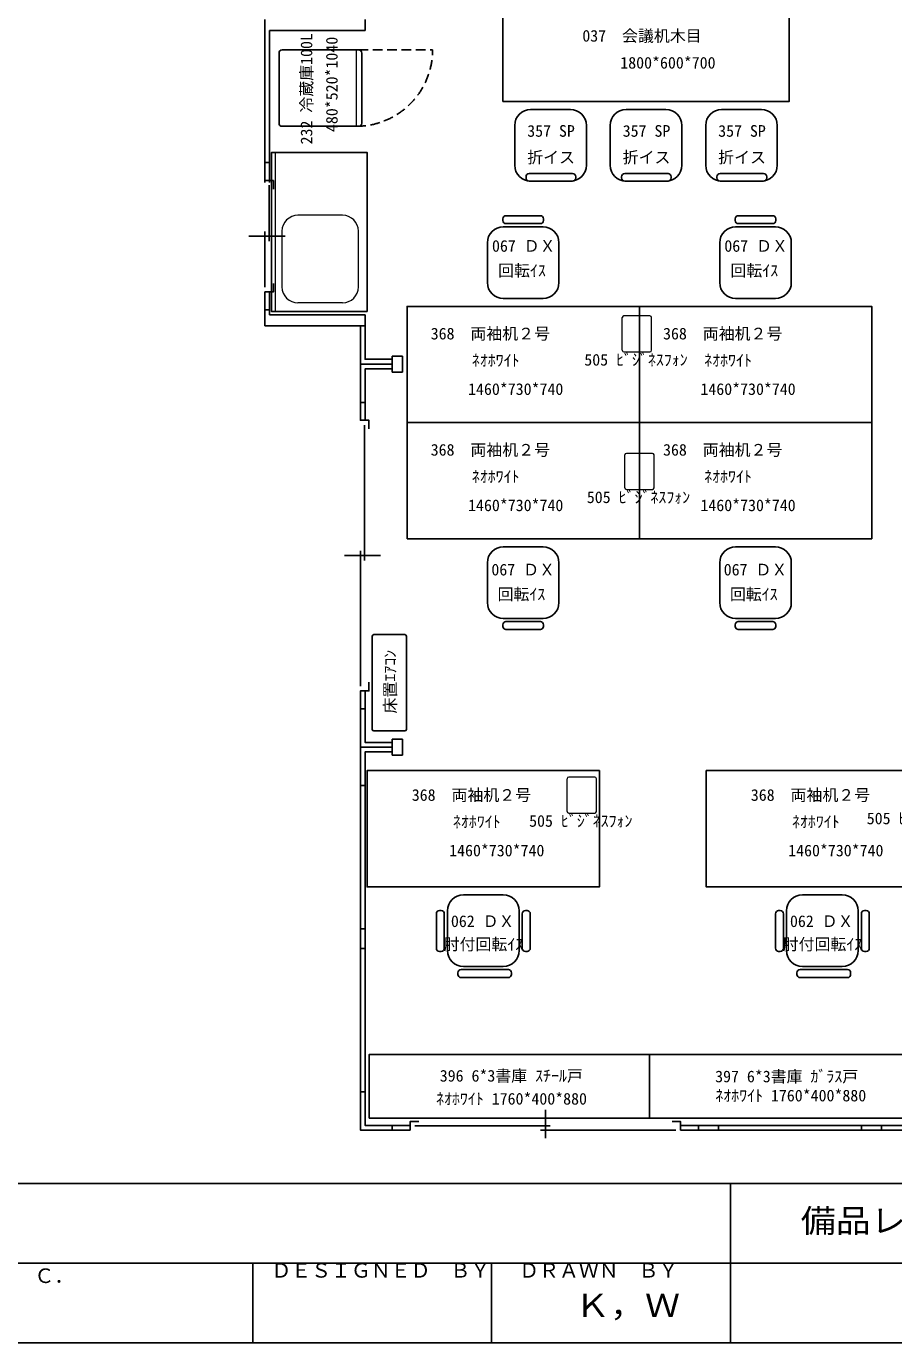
# Model space of a CAD drawing. Units: millimetres, scale not verified. Extents: x -9986 to 9679, y -7005 to 6977.
# Drawn here: x -241 to 5210, y -7005 to 1264 of the extents above; entities that cross this region are included whole.
import ezdxf
from ezdxf.enums import TextEntityAlignment as Align

# ---------------------------------------------------------------- set-up
doc = ezdxf.new("R2010")
doc.units = ezdxf.units.MM
doc.header["$LTSCALE"] = 50
doc.linetypes.add('DASHED1', pattern=[1.8, 1.2, -0.6])
for name, color, linetype, lineweight in [('0-0', 7, 'Continuous', 25), ('0-1', 7, 'Continuous', 25), ('0-3', 7, 'Continuous', 25)]:
    doc.layers.add(name, color=color, linetype=linetype, lineweight=lineweight)
doc.layers.add('0-A', color=7, linetype='Continuous')
doc.styles.add('ＭＳ ゴシック', font='')
doc.styles.get('ＭＳ ゴシック').set_extended_font_data('MS Gothic')

msp = doc.modelspace()

# ---------------------------------------------------------------- linework, layer by layer
at = {"layer": '0-0'}
for p, q in [((-9986.25, -6005.08), (9678.53, -6005.07)), ((4183.34, -6005.61), (4183.34, -7005.08)), ((-5901.46, -6505.08), (8750.91, -6505.07)), ((1183.34, -6505.39), (1183.34, -7005.08)), ((2683.34, -6505.39), (2683.34, -7005.08)), ((-9986.25, -7005.08), (9675.91, -7005.08))]:
    msp.add_line(p, q, dxfattribs=at)
at = {"layer": '0-1'}
for p, q in [((1258.54, 407.62), (1258.54, 1307.62)), ((1888.54, 1307.62), (1888.54, 1237.62)), ((1288.54, 407.62), (1288.54, 1237.62)), ((1888.54, 1237.62), (1288.54, 1237.62)), ((1258.54, 407.62), (1288.54, 407.62)), ((1258.54, 282.62), (1258.54, 407.62)), ((1285.54, 265.12), (1285.54, -84.88)), ((1208.54, -54.88), (1158.54, -54.88)), ((1258.54, -24.88), (1258.54, -374.88)), ((1288.54, -517.38), (1258.54, -517.38)), ((1258.54, -517.38), (1258.54, -617.38)), ((1288.54, -517.38), (1288.54, -547.38)), ((1888.54, -547.38), (1288.54, -547.38)), ((1888.54, -617.38), (1888.54, -547.38)), ((1858.54, -617.38), (1258.54, -617.38)), ((1888.54, -617.38), (1858.54, -617.38)), ((2058.54, -807.88), (2123.54, -807.88)), ((2058.54, -847.64), (2058.54, -807.88)), ((2123.54, -807.88), (2123.54, -857.88)), ((1858.54, -857.88), (2058.54, -857.88)), ((1858.54, -857.88), (2058.54, -857.88)), ((2058.54, -873.45), (2058.54, -907.88)), ((2058.54, -907.88), (2123.54, -907.88)), ((2123.54, -907.88), (2123.54, -857.88)), ((1885.54, -1240.88), (1885.54, -2090.88)), ((1808.54, -2060.88), (1758.54, -2060.88)), ((1858.54, -2030.88), (1858.54, -2880.88)), ((2058.54, -3213.88), (2123.54, -3213.88)), ((2058.54, -3253.64), (2058.54, -3213.88)), ((2123.54, -3213.88), (2123.54, -3263.88)), ((1858.54, -3263.88), (2058.54, -3263.88)), ((1858.54, -3504.38), (1858.54, -3263.88)), ((1858.54, -3263.88), (2058.54, -3263.88)), ((1858.54, -3263.88), (2058.54, -3263.88)), ((2058.54, -3313.88), (2058.54, -3279.21)), ((2123.54, -3263.88), (2123.54, -3313.88)), ((2123.54, -3313.88), (2058.54, -3313.88)), ((2201.04, -5642.88), (3051.04, -5642.88)), ((2991.04, -5669.88), (3841.04, -5669.88)), ((5133.54, -5639.88), (5133.54, -5669.88))]:
    msp.add_line(p, q, dxfattribs=at)
at = {"layer": '0-1', "color": 4, "lineweight": 18}
for p, q in [((1326.03, -528.06), (1326.03, 471.94)), ((1746.03, 76.94), (1466.03, 76.94)), ((1366.03, -23.06), (1366.03, -373.06)), ((1846.03, -373.06), (1846.03, -23.06)), ((1746.03, -473.06), (1466.03, -473.06))]:
    msp.add_line(p, q, dxfattribs=at)
at = {"layer": '0-1'}
for points in [[(1901.03, -528.06), (1301.03, -528.06), (1301.03, 471.94), (1901.03, 471.94)], [(1288.54, 407.62), (1288.54, 295.12), (1258.54, 295.12), (1258.54, 407.62)], [(1288.54, -404.88), (1288.54, -517.38), (1258.54, -517.38), (1258.54, -404.88)], [(1858.54, -1098.38), (1858.54, -857.88), (2058.54, -857.88), (2058.54, -887.88), (1888.54, -887.88), (1888.54, -1098.38)], [(1888.54, -1098.38), (1888.54, -1210.88), (1858.54, -1210.88), (1858.54, -1098.38)], [(1888.54, -2910.88), (1888.54, -3023.38), (1858.54, -3023.38), (1858.54, -2910.88)], [(1858.54, -3023.38), (1858.54, -3263.88), (2058.54, -3263.88), (2058.54, -3233.88), (1888.54, -3233.88), (1888.54, -3023.38)], [(1888.54, -4404.38), (1888.54, -3504.38), (1858.54, -3504.38), (1858.54, -4404.38)], [(1858.54, -4529.38), (1888.54, -4529.38), (1888.54, -4404.38), (1858.54, -4404.38)], [(1888.54, -5429.38), (1888.54, -4529.38), (1858.54, -4529.38), (1858.54, -5429.38)], [(1858.54, -5429.38), (1858.54, -5669.88), (2058.54, -5669.88), (2058.54, -5639.88), (1888.54, -5639.88), (1888.54, -5429.38)], [(1858.54, -5429.38), (1858.54, -5669.88), (2058.54, -5669.88), (2058.54, -5639.88), (1888.54, -5639.88), (1888.54, -5429.38)], [(2058.54, -5639.88), (2171.04, -5639.88), (2171.04, -5669.88), (2058.54, -5669.88)], [(3871.04, -5639.88), (3983.54, -5639.88), (3983.54, -5669.88), (3871.04, -5669.88)], [(3983.54, -5669.88), (3983.54, -5639.88), (4108.54, -5639.88), (4108.54, -5669.88)], [(5008.54, -5669.88), (5008.54, -5639.88), (4108.54, -5639.88), (4108.54, -5669.88)], [(6033.54, -5639.88), (5133.54, -5639.88), (5133.54, -5669.88), (6033.54, -5669.88)]]:
    msp.add_lwpolyline(points, close=True, dxfattribs=at)
for points in [[(1258.54, 407.62), (1288.54, 407.62), (1288.54, 282.62)], [(1312.54, 241.12), (1312.54, 295.12), (1258.54, 295.12)], [(1208.54, -54.88), (1335.54, -54.88), (1385.54, -54.88)], [(1312.54, -350.88), (1312.54, -404.88), (1258.54, -404.88)], [(1858.54, -617.38), (1858.54, -857.88), (2058.54, -857.88), (2058.54, -827.88), (1888.54, -827.88), (1888.54, -617.38)], [(1912.54, -1264.88), (1912.54, -1210.88), (1858.54, -1210.88)], [(1808.54, -2060.88), (1935.54, -2060.88), (1985.54, -2060.88)], [(1912.54, -2856.88), (1912.54, -2910.88), (1858.54, -2910.88)], [(2058.54, -3263.88), (2058.54, -3293.88), (1888.54, -3293.88), (1888.54, -3504.38), (1858.54, -3504.38)], [(2225.04, -5615.88), (2171.04, -5615.88), (2171.04, -5669.88)], [(3021.04, -5719.88), (3021.04, -5592.88), (3021.04, -5542.88)], [(3817.04, -5615.88), (3871.04, -5615.88), (3871.04, -5669.88)], [(5133.54, -5639.88), (5008.54, -5639.88), (5008.54, -5669.88), (5133.54, -5669.88)]]:
    msp.add_lwpolyline(points, dxfattribs=at)
at = {"layer": '0-1', "color": 4, "lineweight": 18}
for centre, start, end in [((1466.03, -23.06), 90, 180), ((1746.03, -23.06), 0, 90), ((1466.03, -373.06), 180, 270), ((1746.03, -373.06), 270, 0)]:
    msp.add_arc(centre, 100, start, end, dxfattribs=at)
at = {"layer": '0-3'}
for p, q in [((1347.23, 655.92), (1347.23, 1095.92)), ((1367.23, 1115.92), (1847.23, 1115.92)), ((1867.23, 1095.92), (1867.23, 655.92)), ((2928.51, 741.91), (3178.51, 741.91)), ((3528.51, 741.91), (3778.51, 741.91)), ((4128.51, 741.91), (4378.51, 741.91)), ((1367.23, 635.92), (1847.23, 635.92)), ((2828.51, 391.91), (2828.51, 641.92)), ((3278.51, 641.92), (3278.51, 391.91)), ((3428.51, 391.91), (3428.51, 641.92)), ((3878.51, 641.92), (3878.51, 391.91)), ((4028.51, 391.91), (4028.51, 641.92)), ((4478.51, 641.92), (4478.51, 391.91)), ((2919.49, 338.48), (3191.76, 338.48)), ((3519.48, 338.48), (3791.76, 338.48)), ((4119.48, 338.48), (4391.76, 338.48)), ((2899.49, 311.92), (2899.49, 318.48)), ((2919.49, 291.91), (3191.76, 291.91)), ((3211.76, 318.48), (3211.76, 311.92)), ((3499.48, 311.92), (3499.48, 318.48)), ((3519.48, 291.91), (3791.76, 291.91)), ((3811.76, 318.48), (3811.76, 311.92)), ((4099.48, 311.92), (4099.48, 318.48)), ((4119.48, 291.91), (4391.76, 291.91)), ((4411.76, 318.48), (4411.76, 311.92)), ((2753.47, 44.5), (2753.47, 54.5)), ((3006.59, 4.5), (2756.59, 4.5)), ((2989.6, 74.5), (2773.47, 74.5)), ((2989.6, 24.5), (2773.47, 24.5)), ((3009.6, 54.5), (3009.6, 44.5)), ((4213.47, 44.5), (4213.47, 54.5)), ((4466.59, 4.5), (4216.59, 4.5)), ((4449.6, 74.5), (4233.47, 74.5)), ((4449.6, 24.5), (4233.47, 24.5)), ((4469.6, 54.5), (4469.6, 44.5)), ((2656.59, -345.5), (2656.59, -95.5)), ((3106.59, -95.5), (3106.59, -345.5)), ((4116.59, -345.5), (4116.59, -95.5)), ((4566.59, -95.5), (4566.59, -345.5)), ((3006.59, -445.5), (2756.59, -445.5)), ((4466.59, -445.5), (4216.59, -445.5)), ((2756.59, -2005.49), (3006.59, -2005.49)), ((4216.59, -2005.49), (4466.59, -2005.49)), ((2656.59, -2355.5), (2656.59, -2105.5)), ((3106.59, -2105.5), (3106.59, -2355.5)), ((4116.59, -2355.5), (4116.59, -2105.5)), ((4566.59, -2105.5), (4566.59, -2355.5)), ((2756.59, -2455.5), (3006.59, -2455.5)), ((2773.59, -2475.49), (2989.72, -2475.49)), ((4216.59, -2455.5), (4466.59, -2455.5)), ((4233.59, -2475.49), (4449.72, -2475.49)), ((2138.2, -2557.24), (1943.2, -2557.24)), ((2753.59, -2505.49), (2753.59, -2495.5)), ((2773.59, -2525.5), (2989.72, -2525.5)), ((3009.72, -2495.5), (3009.72, -2505.49)), ((4213.59, -2505.49), (4213.59, -2495.5)), ((4233.59, -2525.5), (4449.72, -2525.5)), ((4469.72, -2495.5), (4469.72, -2505.49)), ((1933.2, -2567.24), (1933.2, -3152.24)), ((2148.2, -2567.24), (2148.2, -3152.24)), ((1943.2, -3162.24), (2138.2, -3162.24)), ((2506.09, -4191.76), (2756.09, -4191.76)), ((4636.63, -4191.76), (4886.63, -4191.76)), ((2356.09, -4290.99), (2366.09, -4290.99)), ((2406.09, -4541.76), (2406.09, -4291.76)), ((2856.09, -4291.76), (2856.09, -4541.76)), ((2896.09, -4290.99), (2906.09, -4290.99)), ((4486.63, -4290.99), (4496.63, -4290.99)), ((4536.63, -4541.76), (4536.63, -4291.76)), ((4986.63, -4291.76), (4986.63, -4541.76)), ((5026.63, -4290.99), (5036.63, -4290.99)), ((2336.09, -4527.44), (2336.09, -4310.99)), ((2386.09, -4310.99), (2386.09, -4527.44)), ((2876.09, -4527.44), (2876.09, -4310.99)), ((2926.09, -4310.99), (2926.09, -4527.44)), ((4466.63, -4527.44), (4466.63, -4310.99)), ((4516.63, -4310.99), (4516.63, -4527.44)), ((5006.63, -4527.44), (5006.63, -4310.99)), ((5056.63, -4310.99), (5056.63, -4527.44)), ((2356.09, -4547.44), (2366.09, -4547.44)), ((2896.09, -4547.44), (2906.09, -4547.44)), ((4486.63, -4547.44), (4496.63, -4547.44)), ((5026.63, -4547.44), (5036.63, -4547.44)), ((2470.91, -4691.76), (2470.91, -4681.76)), ((2490.91, -4661.76), (2788.68, -4661.76)), ((2490.91, -4711.76), (2788.68, -4711.76)), ((2506.09, -4641.76), (2756.09, -4641.76)), ((2808.68, -4681.76), (2808.68, -4691.76)), ((4601.46, -4691.76), (4601.46, -4681.76)), ((4621.45, -4661.76), (4919.22, -4661.76)), ((4621.45, -4711.76), (4919.22, -4711.76)), ((4636.63, -4641.76), (4886.63, -4641.76)), ((4939.22, -4681.76), (4939.22, -4691.76))]:
    msp.add_line(p, q, dxfattribs=at)
at = {"layer": '0-3', "color": 4, "lineweight": 18}
for p, q in [((1832.23, 1115.92), (1832.23, 635.92)), ((3504.52, -771.19), (3504.52, -565.19)), ((3678.52, -555.19), (3514.52, -555.19)), ((3688.52, -771.19), (3688.52, -565.19)), ((3514.52, -781.19), (3678.52, -781.19)), ((3520.41, -1634.63), (3520.41, -1428.63)), ((3694.41, -1418.63), (3530.41, -1418.63)), ((3704.41, -1634.63), (3704.41, -1428.63)), ((3530.41, -1644.63), (3694.41, -1644.63)), ((3157.74, -3668.12), (3157.74, -3462.12)), ((3331.74, -3452.12), (3167.74, -3452.12)), ((3341.74, -3668.12), (3341.74, -3462.12)), ((3167.74, -3678.12), (3331.74, -3678.12))]:
    msp.add_line(p, q, dxfattribs=at)
at = {"layer": '0-3', "linetype": 'DASHED1'}
msp.add_line((1847.23, 1115.92), (2312.23, 1115.92), dxfattribs=at)
at = {"layer": '0-3'}
for points in [[(2753.51, 791.91), (2753.51, 1391.91), (4553.51, 1391.91), (4553.51, 791.91)], [(2151.59, -1225.5), (2151.59, -495.5), (3611.59, -495.5), (3611.59, -1225.5)], [(3611.59, -1225.5), (3611.59, -495.5), (5071.59, -495.5), (5071.59, -1225.5)], [(2151.59, -1955.5), (2151.59, -1225.5), (3611.59, -1225.5), (3611.59, -1955.5)], [(3611.59, -1955.5), (3611.59, -1225.5), (5071.59, -1225.5), (5071.59, -1955.5)], [(3361.09, -3411.76), (3361.09, -4141.76), (1901.09, -4141.76), (1901.09, -3411.76)], [(5491.63, -3411.76), (5491.63, -4141.76), (4031.63, -4141.76), (4031.63, -3411.76)], [(1914.8, -5594.31), (1914.8, -5194.31), (3674.8, -5194.31), (3674.8, -5594.31)], [(3674.8, -5594.31), (3674.8, -5194.31), (5434.8, -5194.31), (5434.8, -5594.31)]]:
    msp.add_lwpolyline(points, close=True, dxfattribs=at)
for centre, radius, start, end in [((1367.23, 1095.92), 20, 90, 180), ((1847.23, 1095.92), 20, 0, 90), ((2928.51, 641.92), 100, 90, 180), ((3178.51, 641.92), 100, 0, 90), ((3528.51, 641.92), 100, 90, 180), ((3778.51, 641.92), 100, 0, 90), ((4128.51, 641.92), 100, 90, 180), ((4378.51, 641.92), 100, 0, 90), ((1367.23, 655.92), 20, 180, 270), ((1847.23, 655.92), 20, 270, 0), ((2928.51, 391.91), 100, 180, 270), ((2919.49, 318.48), 20, 90, 180), ((3178.51, 391.91), 100, 270, 0), ((3191.76, 318.48), 20, 0, 90), ((3528.51, 391.91), 100, 180, 270), ((3519.48, 318.48), 20, 90, 180), ((3778.51, 391.91), 100, 270, 0), ((3791.76, 318.48), 20, 0, 90), ((4128.51, 391.91), 100, 180, 270), ((4119.48, 318.48), 20, 90, 180), ((4378.51, 391.91), 100, 270, 0), ((4391.76, 318.48), 20, 0, 90), ((2919.49, 311.92), 20, 180, 270), ((3191.76, 311.92), 20, 270, 0), ((3519.48, 311.92), 20, 180, 270), ((3791.76, 311.92), 20, 270, 0), ((4119.48, 311.92), 20, 180, 270), ((4391.76, 311.92), 20, 270, 0), ((2756.59, -95.5), 100, 90, 180), ((2773.47, 54.5), 20, 90, 180), ((2773.47, 44.5), 20, 180, 270), ((2989.6, 54.5), 20, 0, 90), ((2989.6, 44.5), 20, 270, 0), ((3006.59, -95.5), 100, 0, 90), ((4216.59, -95.5), 100, 90, 180), ((4233.47, 54.5), 20, 90, 180), ((4233.47, 44.5), 20, 180, 270), ((4449.6, 54.5), 20, 0, 90), ((4449.6, 44.5), 20, 270, 0), ((4466.59, -95.5), 100, 0, 90), ((2756.59, -345.5), 100, 180, 270), ((3006.59, -345.5), 100, 270, 0), ((4216.59, -345.5), 100, 180, 270), ((4466.59, -345.5), 100, 270, 0), ((2756.59, -2105.5), 100, 90, 180), ((3006.59, -2105.5), 100, 0, 90), ((4216.59, -2105.5), 100, 90, 180), ((4466.59, -2105.5), 100, 0, 90), ((2756.59, -2355.5), 100, 180, 270), ((3006.59, -2355.5), 100, 270, 0), ((4216.59, -2355.5), 100, 180, 270), ((4466.59, -2355.5), 100, 270, 0), ((2773.59, -2495.5), 20, 90, 180), ((2989.72, -2495.5), 20, 0, 90), ((4233.59, -2495.5), 20, 90, 180), ((4449.72, -2495.5), 20, 0, 90), ((1943.2, -2567.24), 10, 90, 180), ((2138.2, -2567.24), 10, 0, 90), ((2773.59, -2505.49), 20, 180, 270), ((2989.72, -2505.49), 20, 270, 0), ((4233.59, -2505.49), 20, 180, 270), ((4449.72, -2505.49), 20, 270, 0), ((1943.2, -3152.24), 10, 180, 270), ((2138.2, -3152.24), 10, 270, 0), ((2506.09, -4291.76), 100, 90, 180), ((2756.09, -4291.76), 100, 0, 90), ((4636.63, -4291.76), 100, 90, 180), ((4886.63, -4291.76), 100, 0, 90), ((2356.09, -4310.99), 20, 90, 180), ((2366.09, -4310.99), 20, 0, 90), ((2896.09, -4310.99), 20, 90, 180), ((2906.09, -4310.99), 20, 0, 90), ((4486.63, -4310.99), 20, 90, 180), ((4496.63, -4310.99), 20, 0, 90), ((5026.63, -4310.99), 20, 90, 180), ((5036.63, -4310.99), 20, 0, 90), ((2356.09, -4527.44), 20, 180, 270), ((2366.09, -4527.44), 20, 270, 0), ((2506.09, -4541.76), 100, 180, 270), ((2756.09, -4541.76), 100, 270, 0), ((2896.09, -4527.44), 20, 180, 270), ((2906.09, -4527.44), 20, 270, 0), ((4486.63, -4527.44), 20, 180, 270), ((4496.63, -4527.44), 20, 270, 0), ((4636.63, -4541.76), 100, 180, 270), ((4886.63, -4541.76), 100, 270, 0), ((5026.63, -4527.44), 20, 180, 270), ((5036.63, -4527.44), 20, 270, 0), ((2490.91, -4681.76), 20, 90, 180), ((2490.91, -4691.76), 20, 180, 270), ((2788.68, -4681.76), 20, 0, 90), ((2788.68, -4691.76), 20, 270, 0), ((2788.68, -4691.76), 20, 270, 0), ((4621.45, -4681.76), 20, 90, 180), ((4621.45, -4691.76), 20, 180, 270), ((4919.22, -4681.76), 20, 0, 90), ((4919.22, -4691.76), 20, 270, 0), ((4919.22, -4691.76), 20, 270, 0)]:
    msp.add_arc(centre, radius, start, end, dxfattribs=at)
at = {"layer": '0-3', "linetype": 'DASHED1'}
msp.add_arc((1832.23, 1115.92), 480, 270, 0, dxfattribs=at)
at = {"layer": '0-3', "color": 4, "lineweight": 18}
for centre, start, end in [((3514.52, -565.19), 90, 180), ((3678.52, -565.19), 0, 90), ((3514.52, -771.19), 180, 270), ((3678.52, -771.19), 270, 0), ((3530.41, -1428.63), 90, 180), ((3694.41, -1428.63), 0, 90), ((3530.41, -1634.63), 180, 270), ((3694.41, -1634.63), 270, 0), ((3167.74, -3462.12), 90, 180), ((3331.74, -3462.12), 0, 90), ((3167.74, -3668.12), 180, 270), ((3331.74, -3668.12), 270, 0)]:
    msp.add_arc(centre, 10, start, end, dxfattribs=at)

# ---------------------------------------------------------------- texts
at = {"layer": '0-0', "color": 4, "style": 'ＭＳ ゴシック'}
for s, p in [('ＤＥＳＩＧＮＥＤ\u3000ＢＹ', (1299.4, -6624.02)), ('ＤＲＡＷＮ\u3000ＢＹ', (2856.51, -6624.02)), ('Ｃ．', (-190, -6657.87))]:
    msp.add_text(s, height=91.64, dxfattribs=at).set_placement(p, align=Align.BOTTOM_LEFT)
at = {"layer": '0-3', "color": 4, "style": 'ＭＳ ゴシック'}
for s, p in [('037\u3000会議机木目', (3253.27, 1145.79)), ('1800*600*700', (3491.87, 976.46)), ('357 SP', (2907, 548.28)), ('357 SP', (3507, 548.28)), ('357 SP', (4107, 548.28)), ('折イス', (2907, 382.34)), ('折イス', (3507, 382.34)), ('折イス', (4107, 382.34)), ('067 ＤＸ', (2685.5, -174.08)), ('067 ＤＸ', (4145.5, -174.08)), ('回転ｲｽ', (2724.1, -328.5)), ('回転ｲｽ', (4184.1, -328.5)), ('368\u3000両袖机２号', (2300.54, -724.92)), ('368\u3000両袖机２号', (3760.54, -724.92)), ('ﾈｵﾎﾜｲﾄ', (2558.79, -892.52)), ('505 ﾋﾞｼﾞﾈｽﾌｫﾝ', (3265.7, -889.33)), ('ﾈｵﾎﾜｲﾄ', (4018.79, -892.52)), ('1460*730*740', (2535.39, -1073.55)), ('1460*730*740', (3995.39, -1073.55)), ('368\u3000両袖机２号', (2300.54, -1454.92)), ('368\u3000両袖机２号', (3760.54, -1454.92)), ('ﾈｵﾎﾜｲﾄ', (2558.79, -1622.52)), ('ﾈｵﾎﾜｲﾄ', (4018.79, -1622.52)), ('505 ﾋﾞｼﾞﾈｽﾌｫﾝ', (3281.59, -1752.77)), ('1460*730*740', (2535.39, -1803.55)), ('1460*730*740', (3995.39, -1803.55)), ('067 ＤＸ', (2681.91, -2207.49)), ('067 ＤＸ', (4141.91, -2207.49)), ('回転ｲｽ', (2720.52, -2361.92)), ('回転ｲｽ', (4180.52, -2361.92)), ('368\u3000両袖机２号', (2181.64, -3623.31)), ('368\u3000両袖机２号', (4312.18, -3623.31)), ('ﾈｵﾎﾜｲﾄ', (2439.88, -3790.91)), ('505 ﾋﾞｼﾞﾈｽﾌｫﾝ', (2918.92, -3786.27)), ('ﾈｵﾎﾜｲﾄ', (4570.42, -3790.91)), ('505 ﾋﾞｼﾞﾈｽﾌｫﾝ', (5040.55, -3770.37)), ('1460*730*740', (2416.48, -3971.95)), ('1460*730*740', (4547.02, -3971.95)), ('062 ＤＸ', (2427.42, -4416.15)), ('062 ＤＸ', (4557.96, -4416.15)), ('肘付回転ｲｽ', (2381.92, -4560.92)), ('肘付回転ｲｽ', (4512.46, -4560.92)), ('396 6*3書庫 ｽﾁｰﾙ戸', (2357.37, -5387.06)), ('397 6*3書庫 ｶﾞﾗｽ戸', (4087.89, -5391.29)), ('ﾈｵﾎﾜｲﾄ 1760*400*880', (2334.1, -5531.54)), ('ﾈｵﾎﾜｲﾄ 1760*400*880', (4088.82, -5511.33))]:
    msp.add_text(s, height=73.31, dxfattribs=at).set_placement(p, align=Align.BOTTOM_LEFT)
for s, p in [('232 冷蔵庫100L', (1578.4, 522.24)), ('480*520*1040', (1737.59, 599.89)), ('床置ｴｱｺﾝ', (2103.85, -3052.84))]:
    msp.add_text(s, height=73.31, rotation=90, dxfattribs=at).set_placement(p, align=Align.BOTTOM_LEFT)
at = {"layer": '0-A', "style": 'ＭＳ ゴシック', "width": 1.1}
for s, p in [('備品レイアウト', (4625.76, -6356.59)), ('Ｋ，Ｗ', (3207.13, -6887.67))]:
    msp.add_text(s, height=146.6, dxfattribs=at).set_placement(p, align=Align.BOTTOM_LEFT)

doc.saveas('drawing.dxf')
